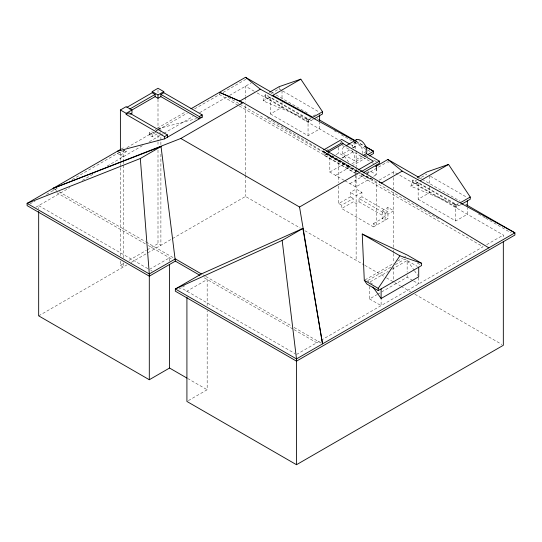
<?xml version="1.0" encoding="UTF-8"?>
<svg xmlns="http://www.w3.org/2000/svg" width="542" height="542" viewBox="0 0 542 542"><rect width="100%" height="100%" fill="white"/><g stroke="black" fill="none" stroke-linecap="round" stroke-linejoin="round"><path stroke-width="0.41" stroke-dasharray="2.71 2.03" d="M365.843 150.974L365.586 152.085L362.605 153.806L362.862 152.695A7.48 4.322 60 0 0 357.584 143.129A7.48 4.322 60 0 0 352.307 146.597L352.557 148.007M313.31 119.274L308.594 121.997L308.594 119.768L263.148 100.914L265.201 94.715L308.594 119.768L312.212 117.682M461.025 204.564L456.31 207.281L456.31 205.052L410.863 186.197L412.916 179.998L456.31 205.052L458.512 203.785M121.11 149.104L123.285 147.851M157.275 133.793L152.214 136.72L149.321 135.046L149.321 132.824L152.214 131.15M157.302 128.217L185.825 111.747M126.896 147.593L153.657 132.14M158 129.633L160.893 127.966L160.893 133.474M29.993 203.941L35.054 201.021M46.626 194.334L58.258 187.62M72.154 179.598L121.835 150.92M149.321 135.046L154.382 132.126M155.107 131.706L157.302 130.439M158.034 130.019L187.288 113.129M194.598 108.908L219.463 94.552L238.439 105.507M223.08 92.465L245.506 79.518L246.949 80.352M118.217 151.611L120.392 152.864L124.728 150.358M149.321 132.824L152.214 134.491L156.557 131.984M120.392 155.093L126.178 151.753L126.178 149.524M35.779 207.281L69.898 187.586M82.33 180.405L94.762 173.23M107.194 166.048L142.81 145.486M149.321 141.733L160.168 135.466M163.088 133.779L160.893 135.046L160.893 145.148M163.82 133.359L193.074 116.469M199.652 112.668L226.698 97.059M229.591 95.385L251.292 82.858M265.201 94.715L265.201 96.943L268.127 95.25M271.061 93.556L279.123 88.908L281.291 90.155M263.148 100.914L271.413 96.137M268.094 98.617L271.888 96.422M311.183 120.507L270.444 97.255L270.444 113.962L282.016 107.282L282.016 102.269M305.702 120.331L310.22 117.716M313.113 116.049L315.288 114.796M270.444 113.962L308.052 135.676L319.624 128.996L319.624 122.309M120.392 261.108L120.392 265.336L124.728 262.829M129.071 260.323L146.428 250.302M147.153 249.882L158 243.622L160.893 245.289L160.893 153.562M38.672 315.857L126.896 264.916M131.239 262.416L147.153 253.229M147.871 252.809L245.506 196.441L300.451 228.168M344.184 180.337L329.821 172.044L329.821 155.344L337.795 160.385L323.953 151.95L325.417 151.11M326.115 150.703L328.228 149.484M340.566 142.356L341.758 141.672M355.748 173.582L324.096 155.31L324.096 153.081L325.159 152.465L327.28 152.81L358.641 171.916L323.953 151.95M324.096 155.31L326.989 153.637L325.159 152.465M354.36 142.532L357.341 140.812A7.48 4.322 60 0 0 355.288 144.877L355.545 149.626M331.921 156.997L333.296 156.204M336.033 154.619L338.777 153.04L344.651 156.428L348.987 162.559M353.16 147.661L355.545 146.286M362.673 155.764L354.265 160.615L342.693 153.935L350.396 149.49M352.991 147.993L354.78 146.957A8.862 5.115 60 0 1 354.509 142.153M341.907 158.013L344.651 156.428M342.395 158.007L354.692 150.906M329.821 172.044L344.651 163.488M347.544 168.494L347.544 166.272L348.987 165.432M351.887 163.765L363.458 157.085M364.177 156.665L367.069 154.992M335.606 175.384L350.437 166.828L338.777 160.093L338.777 182.647M351.887 165.994L365.626 158.054M356.812 170.744L355.748 171.353L324.096 153.081M361.839 176.746L361.839 174.524L364.732 172.851M367.069 173.311L370.518 171.319L376.385 174.714L376.385 171.509M349.902 183.636L364.732 175.08L376.385 181.807L376.385 225.242L373.492 223.568L373.492 226.908L341.67 208.535L341.67 205.194L353.242 198.514L353.242 201.854L341.67 208.535M366.175 174.239L387.876 161.712L390.064 162.979M360.999 173.616L369.502 178.691L370.877 177.891M373.634 176.306L376.385 174.714M344.902 180.75L355.688 186.976L370.518 178.42M178.962 289.116L181.136 287.863L295.038 353.621M182.579 287.023L184.747 285.776M338.777 185.987L338.777 203.528L350.349 196.841L350.349 192.39L356.135 189.05L361.921 192.39L361.921 196.841L387.964 211.875L387.964 207.423L393.749 210.763L387.964 214.104L382.178 210.763L382.178 218.555L385.071 220.228L385.071 213.548L359.028 198.514L359.028 201.854L356.135 203.528L353.242 201.854M379.285 180.14L393.749 171.787L503.328 235.052L503.328 238.419M361.921 192.39L356.135 195.73L350.349 192.39M359.028 198.514L361.921 196.841M412.916 179.998L412.916 182.227L416.581 180.113M417.313 179.687L426.839 174.192M410.863 186.197L418.831 181.597M415.809 183.901L419.603 181.706M382.178 210.763L387.964 207.423M385.071 213.548L387.964 211.875M373.492 223.568L385.071 216.888M458.898 205.791L418.16 182.539L418.16 199.246L429.731 192.566L429.731 185.879M373.492 226.908L387.964 218.555L387.964 214.104M453.417 205.614L457.943 202.999M418.16 199.246L455.768 220.96L467.339 214.28L467.339 207.593M365.017 279.902L393.946 263.195M397.564 261.108L402.625 258.188M403.35 257.768L406.243 256.095M367.91 280.458L391.778 266.678M395.389 264.591L404.793 259.157L417.299 266.379M370.261 281.813L388.343 271.373M391.954 269.286L407.144 260.519L407.144 272.213M188.365 400.606L207.166 389.752L207.166 310.647M369.536 286.406L369.536 298.933L376.765 294.76M377.489 294.34L407.144 277.219L412.929 280.56M296.494 354.468L483.078 246.745L356.121 173.447M486.689 244.659L503.328 235.052M366.175 172.471L370.518 171.319M158 128.725L196.529 118.623M361.839 174.524L374.048 179.822M355.823 141.509L363.96 145.967M282.734 90.995L318.899 111.869M430.456 176.279L466.621 197.159M271.854 92.506L273.317 93.346M276.244 95.04L307.714 113.21M317.226 118.698L318.689 119.545M356.019 141.096L364.068 145.744M419.264 177.613L421.452 178.874M422.184 179.3L460.144 201.218M334.041 130.636L338.432 133.169M341.358 134.863L351.616 140.778M354.543 142.471L366.988 149.66M367.727 150.08L370.653 151.774M478.396 213.982L482.048 216.089M482.78 216.509L484.968 217.776M485.7 218.196L511.248 232.945M350.444 144.45L354.78 146.957M265.201 96.943L308.594 121.997M412.916 182.227L456.31 207.281M365.586 155.425L367.801 156.699M374.312 160.459L376.48 161.712M254.266 91.259L245.506 86.198L245.506 96.3M257.186 92.946L337.883 139.531M340.803 141.218L342.991 142.485M342.395 145.48L370.599 161.767M371.324 162.18L373.492 163.433M358.601 171.773L322.178 150.744L326.989 153.637M228.182 97.357L239.164 103.698M239.896 104.118L357.551 172.044M358.262 172.458L439.257 219.219M239.171 105.927L355.403 173.034M350.349 196.841L353.242 198.514M359.028 201.854L387.964 218.555M338.777 203.528L341.67 205.194M417.36 263.073L420.192 264.713M155.107 129.484L158 131.15M159.511 132.58L160.96 133.413M413.654 280.98L418.715 283.9L418.715 276.779M304.848 230.709L364.095 264.909M364.813 265.329L385.789 277.436M386.514 277.856L400.321 285.83M401.053 286.251L410.551 291.732M414.935 294.265L501.865 344.455M367.185 280.871L368.946 281.894M370.261 282.646L372.429 283.9M124.003 150.5L126.178 151.753M117.499 153.42L123.285 156.76M369.536 298.933L381.107 305.613L381.107 299.286M54.586 189.185L56.754 190.438M58.922 191.692L145.324 241.576M146.055 241.996L173.874 258.06M202.843 274.787L205.039 276.047M205.77 276.474L291.196 325.789M294.116 327.476L321.088 343.052M56.754 192.667L145.378 243.832M148.312 245.526L172.451 259.462M204.28 277.836L293.371 329.279M294.103 329.699L316.752 342.774M150.751 270.322L152.2 271.156M120.392 265.336L123.285 267.01L123.285 261.955M187.64 378.479L207.166 389.752M267.07 117.709L272.125 120.758M272.85 121.198L347.544 166.272M361.616 173.636L369.502 178.691M355.748 170.242L358.37 171.929M407.381 260.655L413.993 270.065M414.467 270.736L417.774 275.438M455.768 204.253L455.768 220.96M429.731 175.859L429.731 185.046M407.144 275.553L407.144 277.219M393.749 171.787L393.749 174.273M393.749 177.593L393.749 189.199M393.749 192.518L393.749 249.334M393.749 250.167L393.749 252.687M393.749 253.52L393.749 262.748M393.749 266.942L393.749 282.03M356.135 150.9L356.135 166.658M356.135 167.485L356.135 172.464M356.135 175.777L356.135 260.316M355.688 170.276L355.688 186.976M338.777 147.41L338.777 153.04M308.052 118.969L308.052 135.676M282.016 90.575L282.016 98.929M279.123 86.679L279.123 88.908M245.506 97.14L245.506 102.187M245.506 105.555L245.506 174.565M245.506 175.405L245.506 196.441M219.463 92.323L219.463 94.552M207.166 305.593L207.166 279.509L186.915 291.203L186.915 293.723M169.558 261.156L169.558 257.796L149.307 269.482L38.672 205.614L38.672 208.975M158 89.965L158 93.332M158 99.233L158 127.878M158 135.046L158 140.893M158 141.733L158 145.906M158 150.08L158 243.622M152.214 134.491L152.214 136.72M129.071 113.522L129.071 115.006M123.285 149.68L123.285 160.127M123.285 160.967L123.285 164.334M123.285 165.181L123.285 257.748M120.392 152.864L120.392 162.607M120.392 163.447L120.392 166.787M120.392 167.62L120.392 256.034M53.136 188.352L53.136 190.581M342.693 153.935A8.862 5.115 60 0 1 346.467 146.475M352.3 150.961A8.862 5.115 60 0 1 354.265 160.615M358.865 140.751A7.48 4.322 60 0 1 359.99 141.11M365.681 148.894A7.48 4.322 60 0 1 365.85 150.31"/><path stroke-width="0.81" d="M378.214 290.58L378.214 288.358L399.915 255.783L421.608 263.304L421.608 265.526L378.214 290.58L366.88 284.042L364.292 280.316L362.239 234.036L407.686 255.262L421.608 263.304M120.392 150.439L120.392 109.992L126.178 106.652L131.963 109.992L131.963 113.332L130.514 114.166M126.896 107.35L152.214 92.729L152.214 91.618L158 88.278L163.786 91.618L163.786 92.729L202.2 114.911L202.2 117.14L164.585 138.854L117.499 151.198M129.789 109.017L155.107 94.403L155.107 96.632L158 98.298L160.893 96.632L199.307 118.806L199.307 116.577L160.893 94.403L160.893 96.632M120.392 109.992L126.178 113.332L155.107 96.632M152.214 91.618L158 94.958L163.786 91.618M126.178 113.332L126.178 114.45L129.071 112.777L167.478 134.951L167.478 137.18M160.893 94.403L163.786 92.729M120.392 149.524L27.1 203.385L27.1 205.614L149.301 276.163L175.344 261.129L199.937 275.336M190.94 108.793L245.506 77.289L271.122 92.079M126.178 114.45L164.585 136.625L167.478 134.951M199.307 116.577L202.2 114.911M186.915 378.059L169.558 368.038L149.307 379.732L149.301 273.94L27.1 203.385L140.324 158.508L161.035 146.557L175.344 261.129M488.864 247.857L361.717 171.109L242.999 102.573L219.463 92.323L239.652 101.164L260.356 89.206L355.085 141.103M161.035 146.557L53.136 188.352L180.825 138.467L242.999 102.573M269.598 92.181L279.123 86.679L300.817 79.159L322.517 111.733L322.517 113.962L314.726 118.461M300.817 79.159L272.795 95.345L312.937 117.268L322.517 111.733M323.628 149.91L341.758 139.443L349.719 144.036M326.602 151.631L341.758 142.885L373.411 161.157L358.255 169.91M327.998 152.397L343.12 143.671M346.087 145.723L356.744 139.572M363.37 155.364L366.351 153.637L379.373 161.157L379.373 163.386L363.025 172.823M367.794 154.578L373.58 151.238L373.58 153.461L369.244 155.967M180.825 138.467L299.543 207.003L361.717 171.109M361.243 171.624L379.373 161.157M375.579 166.584L387.876 159.49L418.532 177.193M299.543 207.003L322.537 343.885L302.876 228.446L201.387 273.94L175.351 288.974L175.351 291.203L296.494 361.148L514.9 235.052L514.9 232.823L465.984 204.585M387.876 159.49L402.205 171.103L514.9 232.823L296.494 358.919L175.351 288.974L282.165 240.404L302.876 228.446M402.205 171.103L381.493 183.06L379.264 182.085M417.313 177.464L426.839 171.963L448.539 164.443L470.239 197.017L470.239 199.246L461.737 204.151M420.28 180.757L448.539 164.443M460.707 202.518L470.239 197.017M372.91 286.975L381.107 298.5L418.715 276.779L418.715 267.199M186.915 297.091L186.915 401.446L296.494 464.711L503.328 345.295L503.328 241.786M200.581 117.56L202.2 117.14M364.705 146.374L373.58 151.238L364.8 146.164M319.421 119.965L355.288 140.676M152.214 92.729L155.107 94.403M362.239 234.036L399.915 255.783M364.292 280.316L378.214 288.358M201.387 273.94L175.344 258.907L149.301 273.94L140.324 158.508M149.307 379.732L38.672 315.857L38.672 211.502M239.652 101.164L242.538 102.905M245.506 77.289L260.356 89.206M282.165 240.404L296.494 358.919L296.494 464.711M467.339 200.913L467.339 205.926M381.107 288.913L381.107 298.5M376.385 165.107L376.385 170.71M319.624 114.796L319.624 120.642M169.558 264.523L169.558 368.038M164.585 136.625L164.585 138.854M158 94.958L158 98.298M355.349 140.486A8.862 5.115 60 0 1 363.526 142.844A8.862 5.115 60 0 1 366.351 153.637"/></g></svg>
